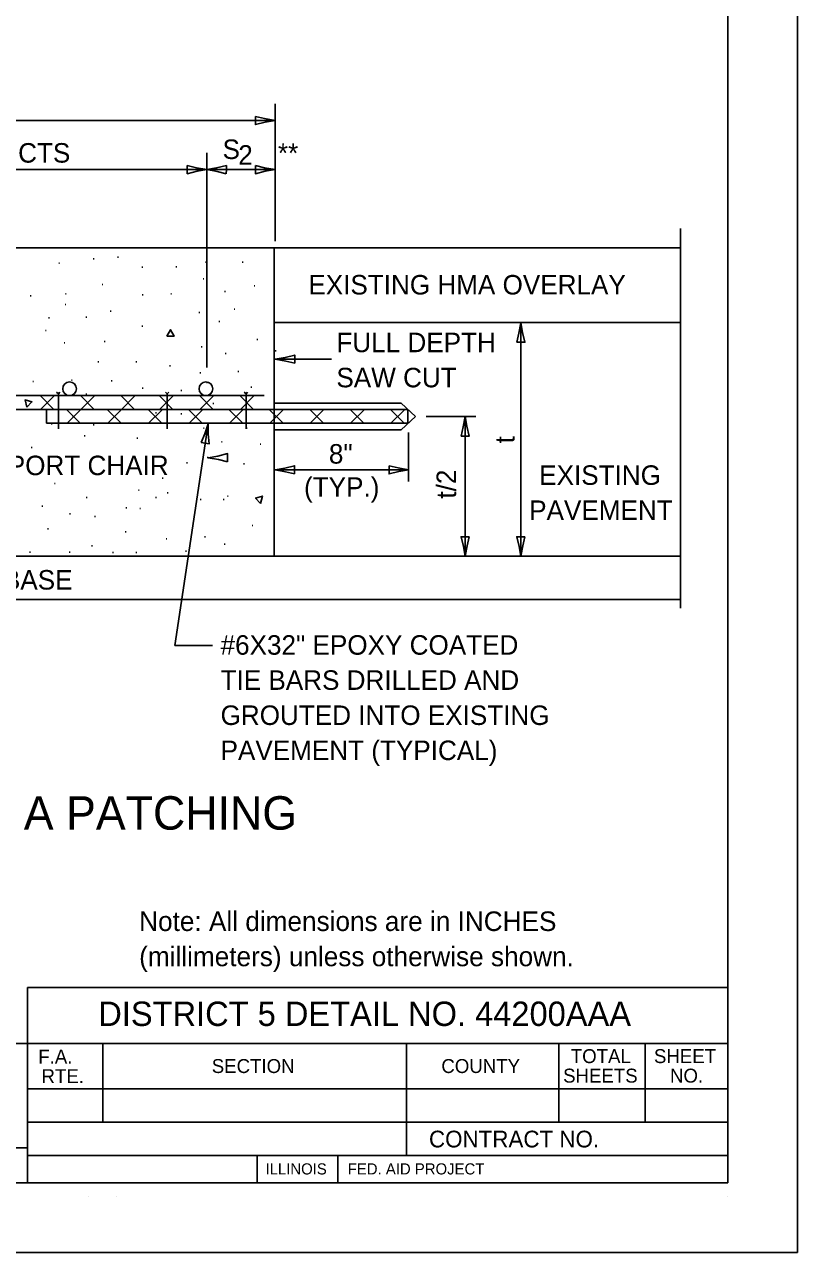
# Model space of a CAD drawing. Extents: x 0 to 2.83, y 0 to 1.83.
# Drawn here: x 2.371 to 2.833, y 0 to 0.734 of the extents above; entities that cross this region are included whole.
import ezdxf

# ---------------------------------------------------------------- set-up
doc = ezdxf.new("R2010")
doc.units = 0
for name, color, linetype in [('RD_Pr_Roadway_Dimensions', 7, 'Continuous'), ('RD_Pr_Roadway_Items', 7, 'Continuous'), ('RD_Pr_Roadway_Notes', 7, 'Continuous'), ('SH_General_Details', 7, 'Continuous'), ('SH_Printer_Plotting_Border', 7, 'Continuous')]:
    doc.layers.add(name, color=color, linetype=linetype)

msp = doc.modelspace()

# ---------------------------------------------------------------- linework, layer by layer
at = {"layer": 'RD_Pr_Roadway_Dimensions'}
for p, q in [((2.52086, 0.60466), (2.52086, 0.6868)), ((2.03132, 0.6768), (2.52086, 0.6768)), ((2.48008, 0.52914), (2.48008, 0.65745)), ((2.0721, 0.64745), (2.48008, 0.64745)), ((2.48008, 0.64745), (2.52086, 0.64745)), ((2.66791, 0.5559), (2.66791, 0.41625)), ((2.61131, 0.49979), (2.64088, 0.49979)), ((2.63458, 0.49979), (2.63458, 0.41625)), ((2.60074, 0.46105), (2.60074, 0.4903)), ((2.52086, 0.46794), (2.60074, 0.46794))]:
    msp.add_line(p, q, dxfattribs=at)
for points in [[(2.5092, 0.67924), (2.50919, 0.6768), (2.50919, 0.67436), (2.51503, 0.67579), (2.52086, 0.6768), (2.51464, 0.67793)], [(2.46842, 0.64989), (2.46842, 0.64745), (2.46842, 0.64501), (2.47425, 0.64644), (2.48008, 0.64745), (2.47386, 0.64858)], [(2.49174, 0.64501), (2.49175, 0.64745), (2.49175, 0.64989), (2.48591, 0.64846), (2.48008, 0.64745), (2.4863, 0.64632)], [(2.5092, 0.64989), (2.50919, 0.64745), (2.50919, 0.64501), (2.51503, 0.64644), (2.52086, 0.64745), (2.51464, 0.64858)], [(2.66547, 0.54424), (2.66791, 0.54423), (2.67035, 0.54423), (2.66892, 0.55007), (2.66791, 0.5559), (2.66678, 0.54968)], [(2.63214, 0.48813), (2.63458, 0.48812), (2.63702, 0.48812), (2.63559, 0.49396), (2.63458, 0.49979), (2.63345, 0.49357)], [(2.53252, 0.4655), (2.53253, 0.46794), (2.53253, 0.47038), (2.52669, 0.46895), (2.52086, 0.46794), (2.52708, 0.46681)], [(2.58908, 0.47038), (2.58907, 0.46794), (2.58907, 0.4655), (2.59491, 0.46693), (2.60074, 0.46794), (2.59452, 0.46907)], [(2.63702, 0.42791), (2.63458, 0.42792), (2.63214, 0.42792), (2.63357, 0.42208), (2.63458, 0.41625), (2.63572, 0.42247)], [(2.67035, 0.42791), (2.66791, 0.42792), (2.66547, 0.42792), (2.6669, 0.42208), (2.66791, 0.41625), (2.66904, 0.42247)]]:
    msp.add_lwpolyline(points, close=True, dxfattribs=at)
at = {"layer": 'RD_Pr_Roadway_Items'}
for p, q in [((2.76331, 0.38527), (2.76331, 0.61227)), ((2.03093, 0.60064), (2.52035, 0.60064)), ((2.42667, 0.59514), (2.42719, 0.59514)), ((2.52035, 0.60064), (2.52035, 0.41632)), ((2.52035, 0.60064), (2.76331, 0.60064)), ((2.39151, 0.59144), (2.39203, 0.59144)), ((2.41214, 0.59403), (2.41266, 0.59403)), ((2.4412, 0.58915), (2.44172, 0.58915)), ((2.46162, 0.58937), (2.46214, 0.58937)), ((2.47931, 0.59203), (2.47983, 0.59203)), ((2.5012, 0.59203), (2.50172, 0.59203)), ((2.47783, 0.58204), (2.47835, 0.58204)), ((2.39551, 0.57323), (2.39603, 0.57323)), ((2.41741, 0.57871), (2.41793, 0.57871)), ((2.45846, 0.57316), (2.45898, 0.57316)), ((2.49068, 0.57449), (2.4912, 0.57449)), ((2.50836, 0.57804), (2.50888, 0.57804)), ((2.37445, 0.5719), (2.37497, 0.5719)), ((2.3953, 0.56679), (2.39582, 0.56679)), ((2.44141, 0.57249), (2.44193, 0.57249)), ((2.3854, 0.5588), (2.38592, 0.5588)), ((2.40772, 0.55916), (2.40824, 0.55916)), ((2.42225, 0.56272), (2.42277, 0.56272)), ((2.47531, 0.56205), (2.47583, 0.56205)), ((2.49636, 0.56405), (2.49688, 0.56405)), ((2.38351, 0.55125), (2.38403, 0.55125)), ((2.4412, 0.55384), (2.44172, 0.55384)), ((2.48731, 0.55672), (2.48783, 0.55672)), ((2.52035, 0.55593), (2.76331, 0.55593)), ((2.39466, 0.54392), (2.39519, 0.54392)), ((2.41867, 0.54473), (2.41919, 0.54473)), ((2.51005, 0.54584), (2.51057, 0.54584)), ((2.47678, 0.5414), (2.4773, 0.5414)), ((2.4911, 0.5374), (2.49162, 0.5374)), ((2.52099, 0.53918), (2.52152, 0.53918)), ((2.41488, 0.53252), (2.4154, 0.53252)), ((2.43762, 0.53252), (2.43814, 0.53252)), ((2.45783, 0.53007), (2.45835, 0.53007)), ((2.39909, 0.52149), (2.39961, 0.52149)), ((2.47594, 0.52585), (2.47646, 0.52585)), ((2.49868, 0.52674), (2.4992, 0.52674)), ((2.37593, 0.52082), (2.37645, 0.52082)), ((2.39024, 0.51431), (2.3913, 0.51347)), ((2.3922, 0.51431), (2.3913, 0.51347)), ((2.42288, 0.52119), (2.4234, 0.52119)), ((2.44141, 0.51675), (2.44193, 0.51675)), ((2.45533, 0.51431), (2.45638, 0.51347)), ((2.45729, 0.51431), (2.45638, 0.51347)), ((2.46457, 0.51542), (2.46509, 0.51542)), ((2.47994, 0.52008), (2.48046, 0.52008)), ((2.50248, 0.51431), (2.50354, 0.51347)), ((2.50445, 0.51431), (2.50354, 0.51347)), ((2.50647, 0.51741), (2.50699, 0.51741)), ((2.04004, 0.51234), (2.51441, 0.51234)), ((2.38857, 0.50409), (2.38032, 0.51234)), ((2.38064, 0.50409), (2.38889, 0.51234)), ((2.3913, 0.49236), (2.3913, 0.51347)), ((2.41273, 0.50409), (2.40448, 0.51234)), ((2.4048, 0.50409), (2.41305, 0.51234)), ((2.40772, 0.5132), (2.40824, 0.5132)), ((2.43688, 0.50409), (2.42864, 0.51234)), ((2.42896, 0.50409), (2.43721, 0.51234)), ((2.45975, 0.50409), (2.4515, 0.51234)), ((2.45183, 0.50409), (2.46007, 0.51234)), ((2.45638, 0.49236), (2.45638, 0.51347)), ((2.48391, 0.50409), (2.47566, 0.51234)), ((2.47599, 0.50409), (2.48423, 0.51234)), ((2.48377, 0.50766), (2.48429, 0.50766)), ((2.50807, 0.50409), (2.49982, 0.51234)), ((2.50014, 0.50409), (2.50839, 0.51234)), ((2.50354, 0.49236), (2.50354, 0.51347)), ((2.52026, 0.50781), (2.59641, 0.50781)), ((2.60496, 0.49984), (2.59641, 0.50781)), ((2.51441, 0.50409), (2.04004, 0.50409)), ((2.38413, 0.50409), (2.38413, 0.49584)), ((2.4044, 0.49584), (2.39615, 0.50409)), ((2.39647, 0.49584), (2.40472, 0.50409)), ((2.39972, 0.49995), (2.40024, 0.49995)), ((2.42876, 0.49584), (2.42051, 0.50409)), ((2.42084, 0.49584), (2.42908, 0.50409)), ((2.42814, 0.50342), (2.42866, 0.50342)), ((2.60021, 0.50409), (2.43523, 0.50409)), ((2.4532, 0.49584), (2.44496, 0.50409)), ((2.44528, 0.49584), (2.45352, 0.50409)), ((2.44941, 0.50209), (2.44993, 0.50209)), ((2.46457, 0.50143), (2.46509, 0.50143)), ((2.47736, 0.49584), (2.46911, 0.50409)), ((2.46944, 0.49584), (2.47768, 0.50409)), ((2.50152, 0.49584), (2.49327, 0.50409)), ((2.49359, 0.49584), (2.50184, 0.50409)), ((2.52568, 0.49584), (2.51743, 0.50409)), ((2.51775, 0.49584), (2.526, 0.50409)), ((2.54984, 0.49584), (2.54159, 0.50409)), ((2.54191, 0.49584), (2.55016, 0.50409)), ((2.574, 0.49584), (2.56575, 0.50409)), ((2.56607, 0.49584), (2.57432, 0.50409)), ((2.59816, 0.49584), (2.58991, 0.50409)), ((2.59023, 0.49584), (2.59846, 0.50407)), ((2.60496, 0.49984), (2.59641, 0.49186)), ((2.60021, 0.49584), (2.60021, 0.50409)), ((2.38413, 0.49584), (2.60021, 0.49584)), ((2.38708, 0.49551), (2.38761, 0.49551)), ((2.41214, 0.49476), (2.41266, 0.49476)), ((2.47804, 0.49276), (2.47856, 0.49276)), ((2.50375, 0.49294), (2.50427, 0.49294)), ((2.40673, 0.48826), (2.40725, 0.48826)), ((2.43825, 0.48677), (2.43877, 0.48677)), ((2.48878, 0.48477), (2.4893, 0.48477)), ((2.59641, 0.49186), (2.52026, 0.49186)), ((2.37508, 0.48129), (2.3756, 0.48129)), ((2.51194, 0.48322), (2.51246, 0.48322)), ((2.46794, 0.47211), (2.46846, 0.47211)), ((2.48036, 0.47522), (2.48088, 0.47522)), ((2.50205, 0.47145), (2.50257, 0.47145)), ((2.45338, 0.46294), (2.4539, 0.46294)), ((2.38893, 0.45977), (2.38946, 0.45977)), ((2.43915, 0.45582), (2.43967, 0.45582)), ((2.40791, 0.45146), (2.40843, 0.45146)), ((2.44941, 0.45146), (2.44993, 0.45146)), ((2.45636, 0.45412), (2.45688, 0.45412)), ((2.47615, 0.45013), (2.47667, 0.45013)), ((2.48983, 0.45013), (2.49036, 0.45013)), ((2.49236, 0.45212), (2.49288, 0.45212)), ((2.3814, 0.44621), (2.38192, 0.44621)), ((2.39803, 0.44154), (2.39855, 0.44154)), ((2.43172, 0.44524), (2.43224, 0.44524)), ((2.43993, 0.4448), (2.44046, 0.4448)), ((2.41298, 0.44013), (2.41351, 0.44013)), ((2.5071, 0.43458), (2.50762, 0.43458)), ((2.38477, 0.43266), (2.38529, 0.43266)), ((2.4313, 0.43081), (2.43182, 0.43081)), ((2.45572, 0.42659), (2.45625, 0.42659)), ((2.47867, 0.42792), (2.4792, 0.42792)), ((2.37403, 0.41867), (2.37455, 0.41867)), ((2.39782, 0.41867), (2.39834, 0.41867)), ((2.41109, 0.42259), (2.41161, 0.42259)), ((2.42372, 0.41859), (2.42424, 0.41859)), ((2.43762, 0.41859), (2.43814, 0.41859)), ((2.46731, 0.41926), (2.46783, 0.41926)), ((2.49047, 0.42348), (2.49099, 0.42348)), ((2.03093, 0.41632), (2.52035, 0.41632)), ((2.52035, 0.41632), (2.76331, 0.41632)), ((1.81146, 0.3904), (2.76331, 0.3904))]:
    msp.add_line(p, q, dxfattribs=at)
for points in [[(2.45626, 0.54782), (2.45837, 0.55168), (2.46049, 0.54782), (2.45626, 0.54782)], [(2.37253, 0.5054), (2.37143, 0.5097), (2.37552, 0.50855), (2.37253, 0.5054)], [(2.51222, 0.4479), (2.50924, 0.45106), (2.51332, 0.45221), (2.51222, 0.4479)]]:
    msp.add_lwpolyline(points, dxfattribs=at)
for centre in [(2.39801, 0.51644), (2.47958, 0.51644)]:
    msp.add_circle(centre, 0.00411, dxfattribs=at)
at = {"layer": 'RD_Pr_Roadway_Notes'}
for p, q in [((2.52102, 0.53406), (2.55471, 0.53406)), ((2.48083, 0.49547), (2.46096, 0.36296)), ((2.48345, 0.36296), (2.46096, 0.36296))]:
    msp.add_line(p, q, dxfattribs=at)
for points in [[(2.53268, 0.53162), (2.53268, 0.53406), (2.53268, 0.5365), (2.52685, 0.53507), (2.52102, 0.53406), (2.52724, 0.53293)], [(2.47669, 0.4843), (2.4791, 0.48393), (2.48151, 0.48357), (2.48096, 0.48955), (2.48083, 0.49547), (2.47879, 0.48949)], [(2.49252, 0.47273), (2.49253, 0.47517), (2.49253, 0.47761), (2.48669, 0.47618), (2.48086, 0.47517), (2.48708, 0.47404)]]:
    msp.add_lwpolyline(points, close=True, dxfattribs=at)
at = {"layer": 'SH_General_Details'}
for p, q in [((2.83332, 0), (2.83332, 1.83333)), ((2.37286, 0.15837), (2.79166, 0.15837)), ((2.37286, 0.125), (2.37286, 0.15837)), ((0.16667, 0.125), (2.79166, 0.125)), ((2.37285, 0.125), (2.37285, 0.04167)), ((2.41786, 0.125), (2.41786, 0.0779)), ((2.59952, 0.125), (2.59952, 0.0579)), ((2.69053, 0.125), (2.69053, 0.0779)), ((2.74226, 0.125), (2.74226, 0.0779)), ((2.37285, 0.0979), (2.79166, 0.0979)), ((2.37285, 0.0779), (2.79166, 0.0779)), ((1.73118, 0.0625), (2.37285, 0.0625)), ((2.37285, 0.0579), (2.79166, 0.0579)), ((2.51011, 0.0579), (2.51011, 0.04167)), ((2.55845, 0.0579), (2.55845, 0.04167)), ((2.40952, 0.03333), (2.40952, 0.03333)), ((2.42619, 0.03333), (2.42619, 0.03333)), ((2.79166, 0.03333), (2.79166, 0.03333)), ((2.83332, 0), (0, 0))]:
    msp.add_line(p, q, dxfattribs=at)
msp.add_lwpolyline([(0.16667, 1.79166), (2.79166, 1.79166), (2.79166, 0.04167), (0.16667, 0.04167)], close=True, dxfattribs=at)
at = {"layer": 'SH_Printer_Plotting_Border'}
msp.add_lwpolyline([(0, 0), (2.83332, 0), (2.83332, 1.83333), (0, 1.83333)], close=True, dxfattribs=at)

# ---------------------------------------------------------------- texts
at = {"layer": 'RD_Pr_Roadway_Dimensions'}
for s, height, p in [('#6 REINFORCEMENT BARS AT 12" CTS', 0.0116667, (2.10681, 0.65162)), ('S', 0.01167, (2.48948, 0.65377)), ('2', 0.01167, (2.49889, 0.65039)), ('**', 0.011667, (2.5226, 0.65151)), ('8"', 0.011667, (2.55309, 0.47165)), ('(TYP.)', 0.011667, (2.53822, 0.45181))]:
    msp.add_text(s, height=height, dxfattribs=at).set_placement(p)
for s, height, p in [('t', 0.01167, (2.66416, 0.48375)), ('t/2', 0.011667, (2.62915, 0.45074))]:
    msp.add_text(s, height=height, rotation=90, dxfattribs=at).set_placement(p)
at = {"layer": 'RD_Pr_Roadway_Notes'}
for s, height, p in [('EXISTING HMA OVERLAY', 0.0116667, (2.54081, 0.57277)), ('FULL DEPTH', 0.011667, (2.55758, 0.53827)), ('SAW CUT', 0.011667, (2.55758, 0.51727)), ('SUPPORT CHAIR', 0.0116667, (2.32897, 0.46475)), ('EXISTING', 0.011667, (2.67888, 0.45895)), ('PAVEMENT', 0.011667, (2.67288, 0.43795)), ('EXISTING STABILIZED SUB-BASE', 0.0116667, (2.15008, 0.39634)), ('#6X32" EPOXY COATED', 0.0116667, (2.48831, 0.35739)), ('TIE BARS DRILLED AND ', 0.0116667, (2.48831, 0.33639)), ('GROUTED INTO EXISTING ', 0.0116667, (2.48831, 0.31539)), ('PAVEMENT (TYPICAL)', 0.0116667, (2.48831, 0.29439)), ('PATCHING DETAIL FOR CLASS A PATCHING', 0.02, (1.96491, 0.25278)), ('Note: All dimensions are in INCHES', 0.0117, (2.43962, 0.19219)), ('(millimeters) unless otherwise shown.', 0.0117, (2.43962, 0.17113))]:
    msp.add_text(s, height=height, dxfattribs=at).set_placement(p)
at = {"layer": 'SH_General_Details'}
for s, height, p in [('DISTRICT 5 DETAIL NO. 44200AAA', 0.0145833, (2.41516, 0.13541)), ('F.A.  ', 0.008333, (2.37928, 0.11291)), ('TOTAL', 0.008332, (2.69777, 0.11321)), ('SHEET', 0.008332, (2.7475, 0.11321)), ('SECTION', 0.008332, (2.48303, 0.10728)), ('COUNTY', 0.008332, (2.62036, 0.10728)), ('RTE.', 0.008333, (2.38121, 0.10125)), ('SHEETS', 0.008332, (2.69318, 0.10155)), ('NO.', 0.008332, (2.7571, 0.10155)), ('CONTRACT NO.      ', 0.01, (2.61294, 0.06279)), ('ILLINOIS', 0.006667, (2.51517, 0.04662)), ('FED. AID PROJECT', 0.0066666, (2.56437, 0.04662))]:
    msp.add_text(s, height=height, dxfattribs=at).set_placement(p)

doc.saveas('drawing.dxf')
